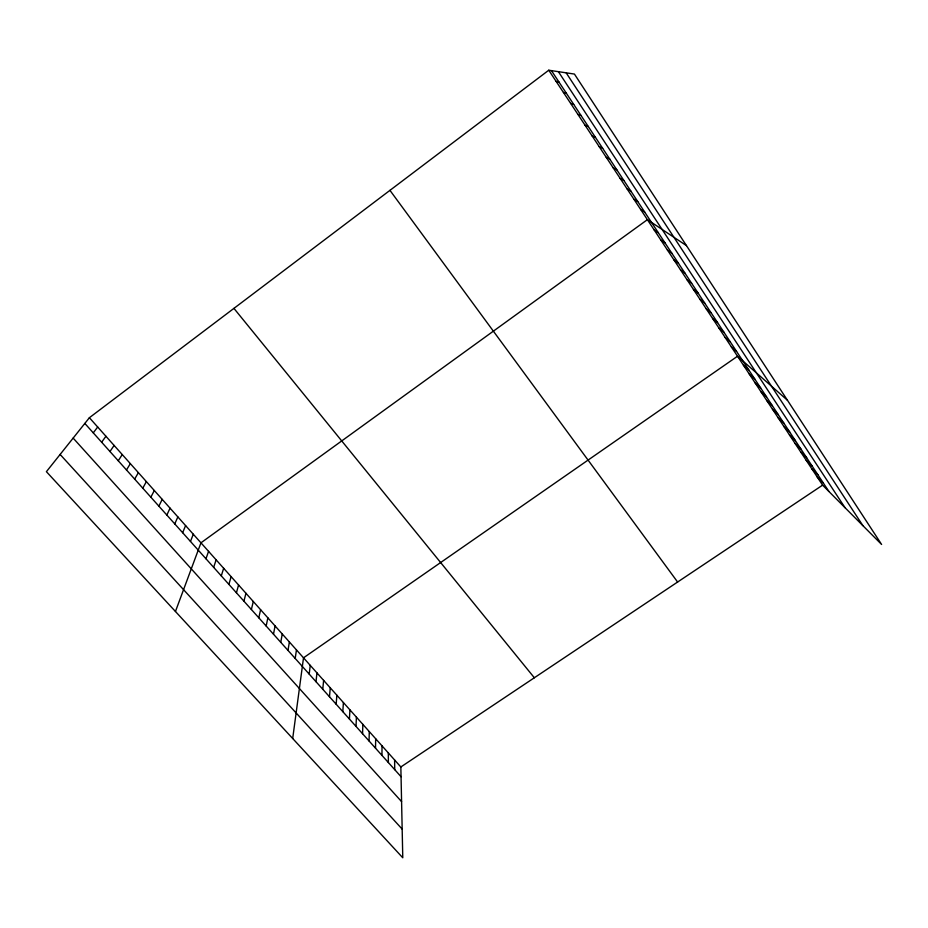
<?xml version="1.0" encoding="UTF-8"?>
<svg xmlns="http://www.w3.org/2000/svg" width="928" height="928" viewBox="0 0 928 928"><rect width="100%" height="100%" fill="white"/><g stroke="black" fill="none" stroke-linecap="round" stroke-linejoin="round"><path stroke-width="1.39" d="M381.965 755.392L382.011 745.845M375.527 748.2L375.666 738.723M369.054 740.973L369.286 731.566M362.558 733.712L362.86 724.374M356.016 726.404L356.41 717.147M349.438 719.049L349.926 709.874M342.815 711.66L343.406 702.554M336.168 704.236L336.852 695.2M329.486 696.754L330.252 687.81M322.758 689.249L323.628 680.375M315.996 681.686L316.958 672.893M309.198 674.088L310.254 665.376M292.691 738.502L303.514 657.824L737.528 356.236L787.443 400.258M295.197 658.462L296.461 649.913M288.005 650.424L289.374 641.967M280.766 642.338L282.24 633.975M273.493 634.207L275.071 625.924M266.162 626.017L267.856 617.839M258.796 617.793L260.594 609.696M251.384 609.51L253.298 601.506M243.936 601.182L245.955 593.27M236.431 592.795L238.566 584.988M228.891 584.373L231.13 576.659M221.293 575.882L223.66 568.272M213.66 567.356L216.131 559.839M205.97 558.772L208.568 551.36M175.45 611.494L200.958 542.822L647.396 219.669L686.453 245.607M190.46 541.442L193.302 534.238M182.642 532.695L185.6 525.608M174.766 523.902L177.851 516.908M166.843 515.052L170.056 508.173M158.874 506.143L162.203 499.368M150.846 497.188L154.315 490.518M142.784 488.163L146.369 481.62M134.653 479.092L138.388 472.654M126.486 469.962L130.349 463.64M118.262 460.775L122.252 454.569M109.98 451.53L114.109 445.44M101.651 442.215L105.92 436.264M93.276 432.854L97.684 427.019M89.39 417.716L46.4 471.679L402.775 857.774L400.85 766.969L89.39 417.716L548.761 70.226L574.432 74.066L881.6 544.458L822.602 485.147L548.761 70.226M400.85 766.969L822.602 485.147M556.116 81.374L558.923 81.954M563.424 92.44L566.335 93.206M570.674 103.426L573.69 104.365M577.877 114.353L581.009 115.466M585.034 125.199L588.271 126.486M592.145 135.975L595.486 137.425M599.21 146.67L602.655 148.294M606.228 157.308L609.777 159.094M613.211 167.875L616.842 169.824M620.136 178.373L623.871 180.484M627.015 188.79L630.854 191.064M633.847 199.149L637.78 201.585M640.645 209.45L644.67 212.025M654.101 229.831L658.312 232.719M660.759 239.934L665.063 242.962M667.383 249.968L671.779 253.147M673.96 259.933L678.438 263.262M680.502 269.839L685.061 273.308M686.998 279.676L691.65 283.284M693.448 289.455L698.192 293.202M699.863 299.176L704.688 303.062M706.243 308.838L711.138 312.852M712.576 318.432L717.553 322.584M718.875 327.978L723.933 332.259M725.128 337.456L730.266 341.864M731.345 346.875L736.565 351.422M743.432 365.18L748.803 369.982M749.302 374.077L754.742 378.995M755.137 382.928L760.647 387.95M760.937 391.72L766.528 396.859M766.714 400.455L772.363 405.722M772.444 409.155L778.163 414.526M778.151 417.797L783.94 423.272M783.824 426.381L789.67 431.972M789.461 434.919L795.377 440.626M795.064 443.41L801.038 449.222M800.632 451.855L806.676 457.771M806.177 460.253L812.278 466.274M811.687 468.594L817.858 474.718M817.162 476.899L823.391 483.128M60.123 454.453L402.16 829.11M73.15 438.097L401.58 801.618M84.842 423.435L401.058 776.724M233.937 308.374L534.342 677.776M389.957 190.356L677.614 582.03M551.452 70.632L828.901 491.48M558.389 71.665L845.002 507.674M566.173 72.836L862.878 525.631M394.609 759.962L394.725 769.66M388.322 752.921L388.368 762.538"/></g></svg>
